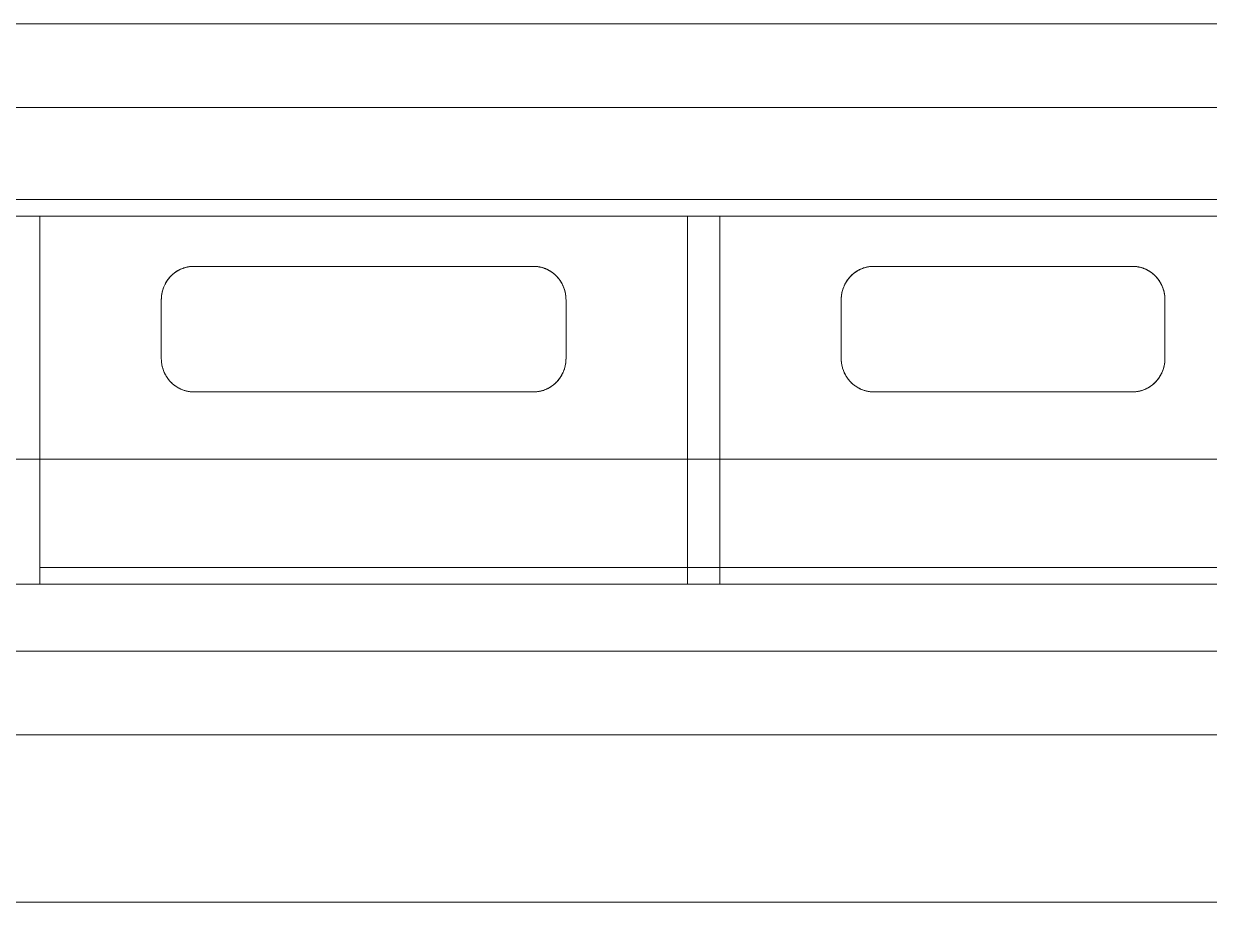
# Model space of a CAD drawing. Header units: millimetres. Extents: x 7939 to 8557, y 3805 to 4021.
# Drawn here: x 8353.13 to 8400.36, y 3903.74 to 3938.74 of the extents above; entities that cross this region are included whole.
import ezdxf

# ---------------------------------------------------------------- set-up
doc = ezdxf.new("R2010")
doc.units = ezdxf.units.MM
doc.layers.add('linea_gruesa', color=1, linetype='Continuous', lineweight=40)

msp = doc.modelspace()

# ---------------------------------------------------------------- linework, layer by layer
at = {"layer": 'linea_gruesa', "linetype": 'Continuous', "lineweight": 15, "extrusion": (-0.253745, -3.38569e-15, 0.967271)}
for p, q in [((8423.417, 3938.738, 103.727), (8307.345, 3938.738, 73.278)), ((8423.417, 3935.405, 103.727), (8307.345, 3935.405, 73.278)), ((8423.417, 3931.738, 103.727), (8307.345, 3931.738, 73.278)), ((8353.774, 3931.072, 85.457), (8307.345, 3931.072, 73.278)), ((8379.568, 3931.072, 92.224), (8353.774, 3931.072, 85.457)), ((8353.774, 3931.072, 85.457), (8353.774, 3917.072, 85.457)), ((8423.417, 3931.072, 103.727), (8353.774, 3931.072, 85.457)), ((8353.774, 3917.072, 85.457), (8353.774, 3931.072, 85.457)), ((8353.774, 3916.405, 85.457), (8353.774, 3931.072, 85.457)), ((8379.568, 3917.072, 92.224), (8379.568, 3931.072, 92.224)), ((8380.857, 3931.072, 92.562), (8379.568, 3931.072, 92.224)), ((8379.568, 3916.405, 92.224), (8379.568, 3931.072, 92.224)), ((8380.857, 3931.072, 92.562), (8380.857, 3917.072, 92.562)), ((8423.417, 3931.072, 103.727), (8380.857, 3931.072, 92.562)), ((8380.857, 3916.405, 92.562), (8380.857, 3931.072, 92.562)), ((8373.442, 3929.072, 90.617), (8359.9, 3929.072, 87.064)), ((8397.301, 3929.072, 96.876), (8386.983, 3929.072, 94.169)), ((8358.61, 3927.738, 86.726), (8358.61, 3925.405, 86.726)), ((8358.61, 3927.738, 86.726), (8358.61, 3925.405, 86.726)), ((8358.61, 3927.738, 86.726), (8358.61, 3925.405, 86.726)), ((8358.61, 3927.738, 86.726), (8358.61, 3925.405, 86.726)), ((8374.731, 3925.405, 90.955), (8374.731, 3927.738, 90.955)), ((8374.731, 3925.405, 90.955), (8374.731, 3927.738, 90.955)), ((8374.731, 3925.405, 90.955), (8374.731, 3927.738, 90.955)), ((8374.731, 3925.405, 90.955), (8374.731, 3927.738, 90.955)), ((8385.694, 3927.738, 93.831), (8385.694, 3925.405, 93.831)), ((8385.694, 3927.738, 93.831), (8385.694, 3925.405, 93.831)), ((8385.694, 3927.738, 93.831), (8385.694, 3925.405, 93.831)), ((8385.694, 3927.738, 93.831), (8385.694, 3925.405, 93.831)), ((8398.591, 3925.405, 97.214), (8398.591, 3927.738, 97.214)), ((8398.591, 3925.405, 97.214), (8398.591, 3927.738, 97.214)), ((8398.591, 3925.405, 97.214), (8398.591, 3927.738, 97.214)), ((8398.591, 3925.405, 97.214), (8398.591, 3927.738, 97.214)), ((8359.9, 3924.072, 87.064), (8373.442, 3924.072, 90.617)), ((8386.983, 3924.072, 94.169), (8397.301, 3924.072, 96.876)), ((8423.417, 3921.396, 103.727), (8307.345, 3921.396, 73.278)), ((8379.568, 3917.072, 92.224), (8353.774, 3917.072, 85.457)), ((8353.774, 3916.405, 85.457), (8353.774, 3917.072, 85.457)), ((8353.774, 3917.072, 85.457), (8353.774, 3916.405, 85.457)), ((8423.417, 3917.072, 103.727), (8353.774, 3917.072, 85.457)), ((8379.568, 3917.072, 92.224), (8379.568, 3916.405, 92.224)), ((8423.417, 3917.072, 103.727), (8380.857, 3917.072, 92.562)), ((8380.857, 3916.405, 92.562), (8380.857, 3917.072, 92.562)), ((8352.162, 3916.405, 85.035), (8353.774, 3916.405, 85.457)), ((8379.568, 3916.405, 92.224), (8353.774, 3916.405, 85.457)), ((8423.417, 3916.405, 103.727), (8353.774, 3916.405, 85.457)), ((8380.857, 3916.405, 92.562), (8379.568, 3916.405, 92.224)), ((8423.417, 3916.405, 103.727), (8380.857, 3916.405, 92.562)), ((8423.417, 3913.738, 103.727), (8307.345, 3913.738, 73.278)), ((8423.417, 3910.405, 103.727), (8307.345, 3910.405, 73.278)), ((8423.417, 3903.738, 103.727), (8307.345, 3903.738, 73.278))]:
    msp.add_line(p, q, dxfattribs=at)
at = {"layer": 'linea_gruesa', "linetype": 'Continuous', "lineweight": 15}
for points, knots in [([(8359.9, 3929.072, 87.064), (8359.879, 3929.071, 87.059), (8359.838, 3929.071, 87.048), (8359.776, 3929.066, 87.032), (8359.714, 3929.058, 87.016), (8359.646, 3929.046, 86.998), (8359.572, 3929.029, 86.978), (8359.492, 3929.004, 86.957), (8359.414, 3928.975, 86.937), (8359.337, 3928.939, 86.917), (8359.261, 3928.898, 86.897), (8359.188, 3928.851, 86.878), (8359.118, 3928.8, 86.859), (8359.048, 3928.741, 86.841), (8358.981, 3928.676, 86.823), (8358.915, 3928.602, 86.806), (8358.856, 3928.524, 86.791), (8358.81, 3928.453, 86.779), (8358.775, 3928.392, 86.769), (8358.749, 3928.341, 86.763), (8358.725, 3928.289, 86.756), (8358.703, 3928.236, 86.751), (8358.683, 3928.182, 86.745), (8358.666, 3928.127, 86.741), (8358.651, 3928.071, 86.737), (8358.637, 3928.011, 86.733), (8358.625, 3927.947, 86.73), (8358.617, 3927.878, 86.728), (8358.611, 3927.808, 86.726), (8358.61, 3927.762, 86.726), (8358.61, 3927.738, 86.726)], [0, 0, 0, 0, 0.027087, 0.054277, 0.081776, 0.109377, 0.146361, 0.183575, 0.221474, 0.259588, 0.300123, 0.340879, 0.382269, 0.423854, 0.472048, 0.520494, 0.569663, 0.619055, 0.648237, 0.67742, 0.706763, 0.736106, 0.765927, 0.795749, 0.825726, 0.855703, 0.891612, 0.927587, 0.96376, 1, 1, 1, 1]), ([(8359.9, 3929.072, 87.064), (8359.895, 3929.072, 87.063), (8359.861, 3929.072, 87.054), (8359.798, 3929.069, 87.038), (8359.712, 3929.059, 87.015), (8359.626, 3929.042, 86.993), (8359.543, 3929.021, 86.971), (8359.462, 3928.994, 86.95), (8359.385, 3928.962, 86.929), (8359.31, 3928.925, 86.91), (8359.235, 3928.882, 86.89), (8359.162, 3928.833, 86.871), (8359.091, 3928.778, 86.852), (8359.024, 3928.718, 86.835), (8358.958, 3928.651, 86.817), (8358.894, 3928.575, 86.801), (8358.833, 3928.491, 86.785), (8358.78, 3928.402, 86.771), (8358.74, 3928.323, 86.76), (8358.71, 3928.255, 86.752), (8358.689, 3928.199, 86.747), (8358.67, 3928.142, 86.742), (8358.654, 3928.084, 86.738), (8358.64, 3928.025, 86.734), (8358.628, 3927.964, 86.731), (8358.62, 3927.904, 86.729), (8358.612, 3927.829, 86.727), (8358.611, 3927.773, 86.726), (8358.61, 3927.738, 86.726)], [0, 0, 0, 0, 0.0068373, 0.0445267, 0.08249, 0.1212939, 0.1603758, 0.1980198, 0.235886, 0.2743992, 0.3131139, 0.3558665, 0.3988471, 0.4424782, 0.486308, 0.5378128, 0.589589, 0.6421496, 0.6949548, 0.725872, 0.7567899, 0.7878848, 0.8189799, 0.8506148, 0.8822491, 0.9140636, 0.9458784, 1, 1, 1, 1]), ([(8359.9, 3929.072, 87.064), (8359.872, 3929.071, 87.057), (8359.816, 3929.07, 87.043), (8359.733, 3929.061, 87.021), (8359.649, 3929.047, 86.999), (8359.568, 3929.028, 86.977), (8359.49, 3929.003, 86.957), (8359.414, 3928.975, 86.937), (8359.341, 3928.941, 86.918), (8359.278, 3928.907, 86.901), (8359.225, 3928.875, 86.887), (8359.18, 3928.845, 86.876), (8359.136, 3928.814, 86.864), (8359.094, 3928.78, 86.853), (8359.054, 3928.745, 86.843), (8359.015, 3928.709, 86.832), (8358.977, 3928.671, 86.822), (8358.939, 3928.628, 86.812), (8358.9, 3928.582, 86.802), (8358.862, 3928.531, 86.792), (8358.826, 3928.478, 86.783), (8358.793, 3928.424, 86.774), (8358.762, 3928.368, 86.766), (8358.734, 3928.31, 86.759), (8358.709, 3928.251, 86.752), (8358.687, 3928.193, 86.746), (8358.669, 3928.137, 86.742), (8358.653, 3928.082, 86.737), (8358.64, 3928.026, 86.734), (8358.629, 3927.97, 86.731), (8358.621, 3927.913, 86.729), (8358.615, 3927.855, 86.727), (8358.611, 3927.797, 86.726), (8358.61, 3927.758, 86.726), (8358.61, 3927.738, 86.726)], [0, 0, 0, 0, 0.036113, 0.072489, 0.109676, 0.147131, 0.183108, 0.219295, 0.256089, 0.293069, 0.318434, 0.3438, 0.369361, 0.394922, 0.421032, 0.447142, 0.473415, 0.499688, 0.531753, 0.563819, 0.596123, 0.628428, 0.661428, 0.694429, 0.727647, 0.760866, 0.79039, 0.819915, 0.849583, 0.879252, 0.909363, 0.939474, 0.969737, 1, 1, 1, 1]), ([(8359.9, 3929.072, 87.064), (8359.873, 3929.071, 87.057), (8359.819, 3929.07, 87.043), (8359.738, 3929.062, 87.022), (8359.658, 3929.049, 87.001), (8359.579, 3929.031, 86.98), (8359.501, 3929.007, 86.96), (8359.424, 3928.979, 86.94), (8359.349, 3928.945, 86.92), (8359.276, 3928.906, 86.901), (8359.206, 3928.863, 86.882), (8359.145, 3928.821, 86.867), (8359.094, 3928.78, 86.853), (8359.05, 3928.742, 86.841), (8359.008, 3928.702, 86.831), (8358.968, 3928.661, 86.82), (8358.93, 3928.617, 86.81), (8358.893, 3928.573, 86.8), (8358.859, 3928.526, 86.791), (8358.827, 3928.479, 86.783), (8358.797, 3928.431, 86.775), (8358.77, 3928.382, 86.768), (8358.745, 3928.332, 86.761), (8358.721, 3928.281, 86.755), (8358.7, 3928.229, 86.75), (8358.681, 3928.176, 86.745), (8358.664, 3928.122, 86.74), (8358.647, 3928.059, 86.736), (8358.632, 3927.987, 86.732), (8358.619, 3927.905, 86.729), (8358.612, 3927.822, 86.727), (8358.611, 3927.766, 86.726), (8358.61, 3927.738, 86.726)], [0, 0, 0, 0, 0.0351047, 0.0704519, 0.1057783, 0.141335, 0.1775752, 0.2140325, 0.2519146, 0.2900034, 0.3286796, 0.3675345, 0.39555, 0.4235662, 0.451796, 0.480026, 0.5088614, 0.5376977, 0.5667147, 0.5957321, 0.6243428, 0.6529539, 0.6817122, 0.7104714, 0.7396683, 0.7688655, 0.7982036, 0.8275426, 0.8703827, 0.9133305, 0.9566092, 1, 1, 1, 1]), ([(8374.731, 3927.738, 90.955), (8374.731, 3927.761, 90.955), (8374.73, 3927.807, 90.955), (8374.725, 3927.875, 90.954), (8374.717, 3927.943, 90.951), (8374.705, 3928.011, 90.948), (8374.689, 3928.079, 90.944), (8374.67, 3928.147, 90.939), (8374.647, 3928.214, 90.933), (8374.621, 3928.279, 90.926), (8374.592, 3928.342, 90.919), (8374.561, 3928.402, 90.911), (8374.526, 3928.461, 90.901), (8374.487, 3928.52, 90.891), (8374.445, 3928.577, 90.88), (8374.399, 3928.633, 90.868), (8374.349, 3928.687, 90.855), (8374.291, 3928.743, 90.84), (8374.223, 3928.801, 90.822), (8374.157, 3928.849, 90.805), (8374.101, 3928.885, 90.79), (8374.057, 3928.91, 90.778), (8374.012, 3928.935, 90.767), (8373.966, 3928.957, 90.754), (8373.919, 3928.977, 90.742), (8373.871, 3928.996, 90.73), (8373.822, 3929.013, 90.717), (8373.772, 3929.028, 90.704), (8373.72, 3929.041, 90.69), (8373.667, 3929.052, 90.676), (8373.613, 3929.06, 90.662), (8373.557, 3929.067, 90.647), (8373.5, 3929.071, 90.632), (8373.461, 3929.071, 90.622), (8373.442, 3929.072, 90.617)], [0, 0, 0, 0, 0.035373, 0.070809, 0.106434, 0.142123, 0.17855, 0.215046, 0.251755, 0.288537, 0.323141, 0.35781, 0.392686, 0.427635, 0.463466, 0.499386, 0.535593, 0.571906, 0.618057, 0.664468, 0.688109, 0.711791, 0.735605, 0.759466, 0.782532, 0.805646, 0.828911, 0.852231, 0.876189, 0.900212, 0.924435, 0.948728, 0.974321, 1, 1, 1, 1]), ([(8374.731, 3927.738, 90.955), (8374.731, 3927.764, 90.955), (8374.73, 3927.816, 90.955), (8374.723, 3927.893, 90.953), (8374.712, 3927.97, 90.95), (8374.698, 3928.043, 90.946), (8374.68, 3928.112, 90.942), (8374.661, 3928.176, 90.937), (8374.637, 3928.239, 90.931), (8374.611, 3928.302, 90.924), (8374.581, 3928.365, 90.916), (8374.547, 3928.426, 90.907), (8374.51, 3928.487, 90.897), (8374.473, 3928.54, 90.887), (8374.437, 3928.587, 90.878), (8374.403, 3928.628, 90.869), (8374.367, 3928.668, 90.86), (8374.329, 3928.707, 90.85), (8374.289, 3928.745, 90.839), (8374.246, 3928.781, 90.828), (8374.202, 3928.816, 90.816), (8374.146, 3928.856, 90.802), (8374.079, 3928.899, 90.784), (8373.996, 3928.943, 90.762), (8373.924, 3928.976, 90.743), (8373.863, 3928.999, 90.727), (8373.803, 3929.019, 90.712), (8373.728, 3929.04, 90.692), (8373.651, 3929.055, 90.672), (8373.588, 3929.063, 90.655), (8373.539, 3929.068, 90.643), (8373.491, 3929.071, 90.63), (8373.458, 3929.072, 90.621), (8373.442, 3929.072, 90.617)], [0, 0, 0, 0, 0.040084, 0.08026, 0.120712, 0.161258, 0.195897, 0.230597, 0.26548, 0.300428, 0.336127, 0.371899, 0.407903, 0.443988, 0.470283, 0.496613, 0.523055, 0.549538, 0.576492, 0.603495, 0.630648, 0.657856, 0.700618, 0.743632, 0.78751, 0.8096, 0.831733, 0.872914, 0.914419, 0.935692, 0.957013, 0.978481, 1, 1, 1, 1]), ([(8374.731, 3927.738, 90.955), (8374.731, 3927.763, 90.955), (8374.73, 3927.812, 90.955), (8374.724, 3927.884, 90.953), (8374.715, 3927.957, 90.951), (8374.701, 3928.027, 90.947), (8374.685, 3928.094, 90.943), (8374.666, 3928.159, 90.938), (8374.644, 3928.223, 90.932), (8374.618, 3928.286, 90.926), (8374.589, 3928.349, 90.918), (8374.556, 3928.41, 90.909), (8374.52, 3928.471, 90.9), (8374.483, 3928.525, 90.89), (8374.448, 3928.573, 90.881), (8374.414, 3928.615, 90.872), (8374.378, 3928.655, 90.863), (8374.34, 3928.695, 90.853), (8374.3, 3928.734, 90.842), (8374.258, 3928.771, 90.831), (8374.213, 3928.808, 90.819), (8374.158, 3928.848, 90.805), (8374.091, 3928.892, 90.787), (8374.011, 3928.936, 90.766), (8373.939, 3928.969, 90.747), (8373.879, 3928.993, 90.732), (8373.834, 3929.009, 90.72), (8373.788, 3929.023, 90.708), (8373.742, 3929.035, 90.696), (8373.695, 3929.046, 90.683), (8373.646, 3929.055, 90.671), (8373.597, 3929.062, 90.658), (8373.547, 3929.068, 90.644), (8373.496, 3929.071, 90.631), (8373.461, 3929.072, 90.622), (8373.443, 3929.072, 90.617), (8373.442, 3929.072, 90.617)], [0, 0, 0, 0, 0.037764, 0.075603, 0.113669, 0.15181, 0.186615, 0.221477, 0.256518, 0.29162, 0.327442, 0.363334, 0.399446, 0.435635, 0.462442, 0.489284, 0.516238, 0.543232, 0.570699, 0.598214, 0.625882, 0.653606, 0.695878, 0.738389, 0.781735, 0.803555, 0.825419, 0.846546, 0.867717, 0.889027, 0.910387, 0.932323, 0.954317, 0.976487, 0.998718, 1, 1, 1, 1]), ([(8374.731, 3927.738, 90.955), (8374.731, 3927.761, 90.955), (8374.73, 3927.806, 90.955), (8374.725, 3927.874, 90.954), (8374.717, 3927.941, 90.951), (8374.705, 3928.008, 90.948), (8374.69, 3928.075, 90.944), (8374.671, 3928.142, 90.94), (8374.649, 3928.209, 90.934), (8374.624, 3928.273, 90.927), (8374.595, 3928.336, 90.92), (8374.564, 3928.397, 90.911), (8374.529, 3928.457, 90.902), (8374.49, 3928.516, 90.892), (8374.448, 3928.573, 90.881), (8374.402, 3928.63, 90.869), (8374.351, 3928.684, 90.856), (8374.293, 3928.741, 90.84), (8374.226, 3928.799, 90.823), (8374.16, 3928.846, 90.806), (8374.105, 3928.882, 90.791), (8374.062, 3928.908, 90.78), (8374.017, 3928.932, 90.768), (8373.961, 3928.959, 90.753), (8373.893, 3928.988, 90.735), (8373.812, 3929.017, 90.714), (8373.727, 3929.04, 90.692), (8373.652, 3929.055, 90.672), (8373.59, 3929.063, 90.656), (8373.541, 3929.068, 90.643), (8373.491, 3929.071, 90.63), (8373.458, 3929.072, 90.621), (8373.442, 3929.072, 90.617)], [0, 0, 0, 0, 0.034981, 0.070021, 0.105242, 0.140523, 0.176496, 0.212533, 0.248767, 0.285068, 0.320205, 0.355407, 0.390813, 0.426292, 0.462645, 0.499086, 0.535813, 0.572644, 0.618453, 0.664511, 0.687958, 0.711445, 0.735062, 0.758725, 0.796952, 0.835412, 0.874663, 0.914214, 0.935526, 0.956891, 0.978418, 1, 1, 1, 1]), ([(8386.983, 3929.072, 94.169), (8386.978, 3929.072, 94.168), (8386.944, 3929.072, 94.159), (8386.882, 3929.069, 94.143), (8386.796, 3929.059, 94.12), (8386.71, 3929.042, 94.098), (8386.626, 3929.021, 94.076), (8386.546, 3928.994, 94.055), (8386.468, 3928.962, 94.034), (8386.393, 3928.925, 94.015), (8386.319, 3928.882, 93.995), (8386.246, 3928.833, 93.976), (8386.174, 3928.778, 93.957), (8386.107, 3928.718, 93.94), (8386.041, 3928.651, 93.922), (8385.977, 3928.575, 93.905), (8385.917, 3928.491, 93.89), (8385.864, 3928.402, 93.876), (8385.823, 3928.323, 93.865), (8385.794, 3928.255, 93.857), (8385.773, 3928.199, 93.852), (8385.754, 3928.142, 93.847), (8385.737, 3928.084, 93.842), (8385.723, 3928.025, 93.839), (8385.712, 3927.964, 93.836), (8385.703, 3927.904, 93.834), (8385.696, 3927.829, 93.832), (8385.694, 3927.773, 93.831), (8385.694, 3927.738, 93.831)], [0, 0, 0, 0, 0.006837, 0.044526, 0.08249, 0.121294, 0.160376, 0.19802, 0.235886, 0.274399, 0.313114, 0.355867, 0.398847, 0.442478, 0.486308, 0.537813, 0.589589, 0.64215, 0.694955, 0.725872, 0.75679, 0.787885, 0.81898, 0.850615, 0.882249, 0.914064, 0.945878, 1, 1, 1, 1]), ([(8386.983, 3929.072, 94.169), (8386.963, 3929.071, 94.164), (8386.922, 3929.071, 94.153), (8386.86, 3929.066, 94.137), (8386.798, 3929.058, 94.121), (8386.729, 3929.046, 94.103), (8386.655, 3929.029, 94.083), (8386.575, 3929.004, 94.062), (8386.498, 3928.975, 94.042), (8386.42, 3928.939, 94.022), (8386.345, 3928.898, 94.002), (8386.271, 3928.851, 93.983), (8386.201, 3928.8, 93.964), (8386.132, 3928.741, 93.946), (8386.064, 3928.676, 93.928), (8385.999, 3928.602, 93.911), (8385.94, 3928.524, 93.896), (8385.894, 3928.453, 93.884), (8385.859, 3928.392, 93.874), (8385.832, 3928.341, 93.867), (8385.808, 3928.289, 93.861), (8385.786, 3928.236, 93.855), (8385.767, 3928.182, 93.85), (8385.749, 3928.127, 93.846), (8385.734, 3928.071, 93.842), (8385.72, 3928.011, 93.838), (8385.709, 3927.947, 93.835), (8385.7, 3927.878, 93.833), (8385.695, 3927.808, 93.831), (8385.694, 3927.762, 93.831), (8385.694, 3927.738, 93.831)], [0, 0, 0, 0, 0.027087, 0.054277, 0.081776, 0.109377, 0.14636, 0.183575, 0.221474, 0.259588, 0.300123, 0.340879, 0.382269, 0.423854, 0.472048, 0.520494, 0.569663, 0.619055, 0.648237, 0.67742, 0.706763, 0.736106, 0.765927, 0.795749, 0.825726, 0.855703, 0.891612, 0.927587, 0.96376, 1, 1, 1, 1]), ([(8386.983, 3929.072, 94.169), (8386.956, 3929.071, 94.162), (8386.9, 3929.07, 94.147), (8386.816, 3929.061, 94.126), (8386.733, 3929.047, 94.104), (8386.651, 3929.028, 94.082), (8386.573, 3929.003, 94.062), (8386.498, 3928.975, 94.042), (8386.425, 3928.941, 94.023), (8386.362, 3928.907, 94.006), (8386.308, 3928.875, 93.992), (8386.263, 3928.845, 93.98), (8386.22, 3928.814, 93.969), (8386.178, 3928.78, 93.958), (8386.137, 3928.745, 93.947), (8386.098, 3928.709, 93.937), (8386.061, 3928.671, 93.927), (8386.023, 3928.628, 93.917), (8385.984, 3928.582, 93.907), (8385.946, 3928.531, 93.897), (8385.91, 3928.478, 93.888), (8385.877, 3928.424, 93.879), (8385.846, 3928.368, 93.871), (8385.818, 3928.31, 93.864), (8385.792, 3928.251, 93.857), (8385.771, 3928.193, 93.851), (8385.752, 3928.137, 93.846), (8385.737, 3928.082, 93.842), (8385.724, 3928.026, 93.839), (8385.713, 3927.97, 93.836), (8385.704, 3927.913, 93.834), (8385.698, 3927.855, 93.832), (8385.694, 3927.797, 93.831), (8385.694, 3927.758, 93.831), (8385.694, 3927.738, 93.831)], [0, 0, 0, 0, 0.036113, 0.072489, 0.109676, 0.147131, 0.183108, 0.219295, 0.256089, 0.293068, 0.318434, 0.3438, 0.369361, 0.394922, 0.421032, 0.447142, 0.473414, 0.499688, 0.531753, 0.563819, 0.596123, 0.628428, 0.661428, 0.694429, 0.727647, 0.760865, 0.790391, 0.819915, 0.849583, 0.879252, 0.909363, 0.939474, 0.969737, 1, 1, 1, 1]), ([(8386.983, 3929.072, 94.169), (8386.956, 3929.071, 94.162), (8386.902, 3929.07, 94.148), (8386.822, 3929.062, 94.127), (8386.742, 3929.049, 94.106), (8386.663, 3929.031, 94.085), (8386.585, 3929.007, 94.065), (8386.508, 3928.979, 94.045), (8386.433, 3928.945, 94.025), (8386.36, 3928.906, 94.006), (8386.289, 3928.863, 93.987), (8386.229, 3928.821, 93.971), (8386.177, 3928.78, 93.958), (8386.133, 3928.742, 93.946), (8386.091, 3928.702, 93.935), (8386.051, 3928.661, 93.925), (8386.013, 3928.617, 93.915), (8385.977, 3928.573, 93.905), (8385.943, 3928.526, 93.896), (8385.911, 3928.479, 93.888), (8385.881, 3928.431, 93.88), (8385.854, 3928.382, 93.873), (8385.828, 3928.332, 93.866), (8385.805, 3928.281, 93.86), (8385.784, 3928.229, 93.855), (8385.765, 3928.176, 93.85), (8385.748, 3928.122, 93.845), (8385.731, 3928.059, 93.841), (8385.716, 3927.987, 93.837), (8385.703, 3927.905, 93.833), (8385.695, 3927.822, 93.831), (8385.694, 3927.766, 93.831), (8385.694, 3927.738, 93.831)], [0, 0, 0, 0, 0.035104, 0.070452, 0.105778, 0.141335, 0.177575, 0.214032, 0.251915, 0.290003, 0.32868, 0.367535, 0.39555, 0.423566, 0.451796, 0.480026, 0.508861, 0.537697, 0.566714, 0.595732, 0.624342, 0.652954, 0.681712, 0.710471, 0.739668, 0.768865, 0.798204, 0.827543, 0.870383, 0.913331, 0.956609, 1, 1, 1, 1]), ([(8398.591, 3927.738, 97.214), (8398.59, 3927.764, 97.214), (8398.589, 3927.816, 97.214), (8398.583, 3927.893, 97.212), (8398.572, 3927.97, 97.209), (8398.557, 3928.043, 97.206), (8398.54, 3928.112, 97.201), (8398.52, 3928.176, 97.196), (8398.497, 3928.239, 97.19), (8398.47, 3928.302, 97.183), (8398.44, 3928.365, 97.175), (8398.406, 3928.426, 97.166), (8398.369, 3928.487, 97.156), (8398.332, 3928.54, 97.146), (8398.296, 3928.587, 97.137), (8398.262, 3928.628, 97.128), (8398.226, 3928.668, 97.119), (8398.188, 3928.707, 97.109), (8398.148, 3928.745, 97.098), (8398.105, 3928.781, 97.087), (8398.061, 3928.816, 97.075), (8398.006, 3928.856, 97.061), (8397.938, 3928.899, 97.043), (8397.856, 3928.943, 97.022), (8397.783, 3928.976, 97.002), (8397.722, 3928.999, 96.987), (8397.662, 3929.019, 96.971), (8397.587, 3929.04, 96.951), (8397.51, 3929.055, 96.931), (8397.447, 3929.063, 96.914), (8397.399, 3929.068, 96.902), (8397.35, 3929.071, 96.889), (8397.317, 3929.072, 96.88), (8397.301, 3929.072, 96.876)], [0, 0, 0, 0, 0.040084, 0.0802596, 0.1207118, 0.1612575, 0.195897, 0.2305963, 0.2654804, 0.3004278, 0.3361269, 0.3718987, 0.4079023, 0.4439882, 0.4702825, 0.4966128, 0.5230547, 0.5495376, 0.5764919, 0.6034941, 0.6306483, 0.6578563, 0.7006179, 0.7436323, 0.7875099, 0.8095988, 0.8317329, 0.8729141, 0.9144194, 0.935692, 0.9570123, 0.9784808, 1, 1, 1, 1]), ([(8398.591, 3927.738, 97.214), (8398.59, 3927.761, 97.214), (8398.59, 3927.807, 97.214), (8398.584, 3927.875, 97.213), (8398.576, 3927.943, 97.21), (8398.564, 3928.011, 97.207), (8398.548, 3928.079, 97.203), (8398.529, 3928.147, 97.198), (8398.506, 3928.214, 97.192), (8398.48, 3928.279, 97.185), (8398.452, 3928.342, 97.178), (8398.42, 3928.402, 97.17), (8398.385, 3928.461, 97.16), (8398.347, 3928.52, 97.15), (8398.305, 3928.577, 97.139), (8398.258, 3928.633, 97.127), (8398.209, 3928.687, 97.114), (8398.15, 3928.743, 97.099), (8398.082, 3928.801, 97.081), (8398.016, 3928.849, 97.064), (8397.96, 3928.885, 97.049), (8397.917, 3928.91, 97.037), (8397.871, 3928.935, 97.026), (8397.825, 3928.957, 97.013), (8397.778, 3928.977, 97.001), (8397.731, 3928.996, 96.989), (8397.682, 3929.013, 96.976), (8397.631, 3929.028, 96.963), (8397.58, 3929.041, 96.949), (8397.526, 3929.052, 96.935), (8397.472, 3929.06, 96.921), (8397.417, 3929.067, 96.906), (8397.359, 3929.071, 96.891), (8397.32, 3929.071, 96.881), (8397.301, 3929.072, 96.876)], [0, 0, 0, 0, 0.035373, 0.070809, 0.106434, 0.142123, 0.17855, 0.215046, 0.251755, 0.288537, 0.323141, 0.35781, 0.392686, 0.427635, 0.463466, 0.499385, 0.535593, 0.571905, 0.618056, 0.664468, 0.688108, 0.71179, 0.735604, 0.759465, 0.782531, 0.805645, 0.82891, 0.85223, 0.876188, 0.900211, 0.924435, 0.948728, 0.97432, 1, 1, 1, 1]), ([(8398.591, 3927.738, 97.214), (8398.59, 3927.763, 97.214), (8398.59, 3927.812, 97.214), (8398.584, 3927.884, 97.212), (8398.574, 3927.957, 97.21), (8398.561, 3928.027, 97.206), (8398.544, 3928.094, 97.202), (8398.525, 3928.159, 97.197), (8398.503, 3928.223, 97.191), (8398.478, 3928.286, 97.185), (8398.448, 3928.349, 97.177), (8398.416, 3928.41, 97.168), (8398.379, 3928.471, 97.159), (8398.343, 3928.525, 97.149), (8398.307, 3928.573, 97.14), (8398.274, 3928.615, 97.131), (8398.238, 3928.655, 97.122), (8398.2, 3928.695, 97.112), (8398.16, 3928.734, 97.101), (8398.117, 3928.771, 97.09), (8398.072, 3928.808, 97.078), (8398.017, 3928.848, 97.064), (8397.95, 3928.892, 97.046), (8397.87, 3928.936, 97.025), (8397.798, 3928.969, 97.006), (8397.739, 3928.993, 96.991), (8397.693, 3929.009, 96.979), (8397.647, 3929.023, 96.967), (8397.601, 3929.035, 96.955), (8397.554, 3929.046, 96.942), (8397.506, 3929.055, 96.93), (8397.456, 3929.062, 96.917), (8397.406, 3929.068, 96.904), (8397.355, 3929.071, 96.89), (8397.32, 3929.072, 96.881), (8397.302, 3929.072, 96.876), (8397.301, 3929.072, 96.876)], [0, 0, 0, 0, 0.0377635, 0.0756028, 0.1136685, 0.1518102, 0.1866146, 0.2214764, 0.2565174, 0.2916192, 0.3274422, 0.3633345, 0.3994458, 0.4356345, 0.462442, 0.489284, 0.5162378, 0.5432322, 0.5706989, 0.5982133, 0.6258822, 0.6536057, 0.6958775, 0.7383885, 0.781735, 0.8035553, 0.8254191, 0.8465461, 0.8677165, 0.8890265, 0.9103857, 0.9323231, 0.9543162, 0.9764865, 0.9987179, 1, 1, 1, 1]), ([(8398.591, 3927.738, 97.214), (8398.59, 3927.761, 97.214), (8398.59, 3927.806, 97.214), (8398.585, 3927.874, 97.213), (8398.576, 3927.941, 97.211), (8398.565, 3928.008, 97.207), (8398.549, 3928.075, 97.203), (8398.531, 3928.142, 97.199), (8398.508, 3928.209, 97.193), (8398.483, 3928.273, 97.186), (8398.455, 3928.336, 97.179), (8398.423, 3928.397, 97.17), (8398.388, 3928.457, 97.161), (8398.35, 3928.516, 97.151), (8398.307, 3928.573, 97.14), (8398.261, 3928.63, 97.128), (8398.211, 3928.684, 97.115), (8398.153, 3928.741, 97.099), (8398.085, 3928.799, 97.082), (8398.02, 3928.846, 97.065), (8397.965, 3928.882, 97.05), (8397.921, 3928.908, 97.039), (8397.876, 3928.932, 97.027), (8397.821, 3928.959, 97.012), (8397.753, 3928.988, 96.994), (8397.671, 3929.017, 96.973), (8397.586, 3929.04, 96.951), (8397.511, 3929.055, 96.931), (8397.449, 3929.063, 96.915), (8397.4, 3929.068, 96.902), (8397.351, 3929.071, 96.889), (8397.318, 3929.072, 96.88), (8397.301, 3929.072, 96.876)], [0, 0, 0, 0, 0.034981, 0.070021, 0.105242, 0.140523, 0.176496, 0.212533, 0.248767, 0.285067, 0.320204, 0.355406, 0.390813, 0.426291, 0.462645, 0.499086, 0.535813, 0.572644, 0.618453, 0.66451, 0.687957, 0.711445, 0.735062, 0.758726, 0.796952, 0.835412, 0.874662, 0.914213, 0.935525, 0.95689, 0.978418, 1, 1, 1, 1]), ([(8358.61, 3925.405, 86.726), (8358.61, 3925.385, 86.726), (8358.611, 3925.345, 86.726), (8358.615, 3925.284, 86.727), (8358.622, 3925.224, 86.729), (8358.631, 3925.163, 86.732), (8358.643, 3925.102, 86.735), (8358.659, 3925.041, 86.739), (8358.677, 3924.98, 86.744), (8358.701, 3924.911, 86.75), (8358.733, 3924.834, 86.758), (8358.77, 3924.76, 86.768), (8358.807, 3924.696, 86.778), (8358.842, 3924.641, 86.787), (8358.88, 3924.588, 86.797), (8358.92, 3924.537, 86.808), (8358.969, 3924.482, 86.82), (8359.025, 3924.424, 86.835), (8359.084, 3924.372, 86.85), (8359.138, 3924.328, 86.865), (8359.196, 3924.287, 86.88), (8359.265, 3924.243, 86.898), (8359.344, 3924.201, 86.919), (8359.421, 3924.166, 86.939), (8359.487, 3924.141, 86.956), (8359.548, 3924.122, 86.972), (8359.61, 3924.105, 86.988), (8359.682, 3924.09, 87.007), (8359.759, 3924.079, 87.028), (8359.832, 3924.073, 87.047), (8359.877, 3924.072, 87.059), (8359.9, 3924.072, 87.064)], [0, 0, 0, 0, 0.0308421, 0.0618087, 0.0927752, 0.124168, 0.1555606, 0.1873979, 0.2192343, 0.2512206, 0.2976292, 0.3440367, 0.3755514, 0.4070657, 0.4391359, 0.4712062, 0.5034689, 0.5457584, 0.5880463, 0.6167983, 0.6455499, 0.6895735, 0.7335952, 0.7710748, 0.8085534, 0.834005, 0.8594565, 0.8983628, 0.9372687, 0.9685816, 1, 1, 1, 1]), ([(8358.61, 3925.405, 86.726), (8358.61, 3925.385, 86.726), (8358.611, 3925.345, 86.726), (8358.615, 3925.284, 86.727), (8358.622, 3925.224, 86.729), (8358.631, 3925.163, 86.732), (8358.643, 3925.102, 86.735), (8358.659, 3925.041, 86.739), (8358.677, 3924.98, 86.744), (8358.701, 3924.911, 86.75), (8358.733, 3924.834, 86.758), (8358.77, 3924.76, 86.768), (8358.807, 3924.696, 86.778), (8358.842, 3924.641, 86.787), (8358.88, 3924.588, 86.797), (8358.92, 3924.537, 86.808), (8358.969, 3924.482, 86.82), (8359.025, 3924.424, 86.835), (8359.084, 3924.372, 86.85), (8359.138, 3924.328, 86.865), (8359.196, 3924.287, 86.88), (8359.265, 3924.243, 86.898), (8359.344, 3924.201, 86.919), (8359.421, 3924.166, 86.939), (8359.487, 3924.141, 86.956), (8359.548, 3924.122, 86.972), (8359.61, 3924.105, 86.988), (8359.682, 3924.09, 87.007), (8359.759, 3924.079, 87.028), (8359.832, 3924.073, 87.047), (8359.877, 3924.072, 87.059), (8359.9, 3924.072, 87.064)], [0, 0, 0, 0, 0.0308421, 0.0618087, 0.0927752, 0.124168, 0.1555606, 0.1873979, 0.2192343, 0.2512206, 0.2976292, 0.3440367, 0.3755514, 0.4070657, 0.4391359, 0.4712062, 0.5034689, 0.5457584, 0.5880463, 0.6167983, 0.6455499, 0.6895735, 0.7335952, 0.7710748, 0.8085534, 0.834005, 0.8594565, 0.8983628, 0.9372687, 0.9685816, 1, 1, 1, 1]), ([(8358.61, 3925.405, 86.726), (8358.61, 3925.385, 86.726), (8358.611, 3925.346, 86.726), (8358.615, 3925.287, 86.727), (8358.621, 3925.227, 86.729), (8358.63, 3925.168, 86.731), (8358.642, 3925.108, 86.735), (8358.657, 3925.048, 86.738), (8358.674, 3924.988, 86.743), (8358.698, 3924.921, 86.749), (8358.728, 3924.845, 86.757), (8358.764, 3924.771, 86.767), (8358.8, 3924.709, 86.776), (8358.833, 3924.655, 86.785), (8358.869, 3924.603, 86.794), (8358.908, 3924.552, 86.804), (8358.954, 3924.497, 86.816), (8359.009, 3924.44, 86.831), (8359.066, 3924.387, 86.846), (8359.119, 3924.344, 86.86), (8359.174, 3924.302, 86.874), (8359.242, 3924.257, 86.892), (8359.318, 3924.214, 86.912), (8359.393, 3924.178, 86.932), (8359.46, 3924.151, 86.949), (8359.519, 3924.131, 86.965), (8359.581, 3924.113, 86.981), (8359.653, 3924.096, 87), (8359.735, 3924.082, 87.021), (8359.817, 3924.073, 87.043), (8359.872, 3924.072, 87.057), (8359.9, 3924.072, 87.064)], [0, 0, 0, 0, 0.030055, 0.060232, 0.090408, 0.120999, 0.151589, 0.182611, 0.213634, 0.244801, 0.290025, 0.335247, 0.365947, 0.396646, 0.427875, 0.459104, 0.490513, 0.532196, 0.573878, 0.602195, 0.630512, 0.673825, 0.717137, 0.754958, 0.792778, 0.818444, 0.844111, 0.883314, 0.922518, 0.961166, 1, 1, 1, 1]), ([(8358.61, 3925.405, 86.726), (8358.61, 3925.385, 86.726), (8358.611, 3925.346, 86.726), (8358.615, 3925.287, 86.727), (8358.621, 3925.227, 86.729), (8358.63, 3925.168, 86.731), (8358.642, 3925.108, 86.735), (8358.657, 3925.048, 86.738), (8358.674, 3924.988, 86.743), (8358.698, 3924.921, 86.749), (8358.728, 3924.845, 86.757), (8358.764, 3924.771, 86.767), (8358.8, 3924.709, 86.776), (8358.833, 3924.655, 86.785), (8358.869, 3924.603, 86.794), (8358.908, 3924.552, 86.804), (8358.954, 3924.497, 86.816), (8359.009, 3924.44, 86.831), (8359.066, 3924.387, 86.846), (8359.119, 3924.344, 86.86), (8359.174, 3924.302, 86.874), (8359.242, 3924.257, 86.892), (8359.318, 3924.214, 86.912), (8359.393, 3924.178, 86.932), (8359.46, 3924.151, 86.949), (8359.519, 3924.131, 86.965), (8359.581, 3924.113, 86.981), (8359.653, 3924.096, 87), (8359.735, 3924.082, 87.021), (8359.817, 3924.073, 87.043), (8359.872, 3924.072, 87.057), (8359.9, 3924.072, 87.064)], [0, 0, 0, 0, 0.030055, 0.060232, 0.090408, 0.120999, 0.151589, 0.182611, 0.213634, 0.244801, 0.290025, 0.335247, 0.365947, 0.396646, 0.427875, 0.459104, 0.490513, 0.532196, 0.573878, 0.602195, 0.630512, 0.673825, 0.717137, 0.754958, 0.792778, 0.818444, 0.844111, 0.883314, 0.922518, 0.961166, 1, 1, 1, 1]), ([(8373.442, 3924.072, 90.617), (8373.47, 3924.072, 90.624), (8373.527, 3924.073, 90.639), (8373.616, 3924.083, 90.663), (8373.708, 3924.099, 90.687), (8373.802, 3924.124, 90.711), (8373.895, 3924.155, 90.736), (8373.985, 3924.195, 90.76), (8374.072, 3924.24, 90.782), (8374.155, 3924.293, 90.804), (8374.234, 3924.351, 90.825), (8374.309, 3924.417, 90.845), (8374.38, 3924.489, 90.863), (8374.446, 3924.567, 90.88), (8374.506, 3924.65, 90.896), (8374.551, 3924.724, 90.908), (8374.584, 3924.786, 90.917), (8374.608, 3924.835, 90.923), (8374.63, 3924.885, 90.929), (8374.649, 3924.936, 90.934), (8374.667, 3924.988, 90.938), (8374.683, 3925.041, 90.943), (8374.696, 3925.094, 90.946), (8374.708, 3925.151, 90.949), (8374.718, 3925.212, 90.952), (8374.726, 3925.276, 90.954), (8374.73, 3925.341, 90.955), (8374.731, 3925.384, 90.955), (8374.731, 3925.405, 90.955)], [0, 0, 0, 0, 0.03956, 0.079334, 0.124255, 0.169483, 0.215657, 0.262149, 0.308086, 0.354313, 0.401424, 0.448825, 0.498005, 0.547483, 0.597854, 0.648515, 0.675589, 0.702664, 0.729899, 0.757136, 0.784859, 0.812581, 0.840463, 0.868344, 0.901105, 0.933928, 0.966933, 1, 1, 1, 1]), ([(8373.442, 3924.072, 90.617), (8373.464, 3924.072, 90.623), (8373.508, 3924.073, 90.634), (8373.575, 3924.078, 90.652), (8373.641, 3924.087, 90.669), (8373.717, 3924.102, 90.689), (8373.801, 3924.123, 90.711), (8373.893, 3924.155, 90.735), (8373.983, 3924.194, 90.759), (8374.07, 3924.239, 90.782), (8374.154, 3924.292, 90.804), (8374.233, 3924.351, 90.825), (8374.308, 3924.415, 90.844), (8374.379, 3924.487, 90.863), (8374.445, 3924.565, 90.88), (8374.506, 3924.649, 90.896), (8374.56, 3924.738, 90.91), (8374.6, 3924.816, 90.921), (8374.628, 3924.882, 90.928), (8374.648, 3924.934, 90.934), (8374.666, 3924.986, 90.938), (8374.682, 3925.04, 90.942), (8374.696, 3925.094, 90.946), (8374.708, 3925.149, 90.949), (8374.717, 3925.204, 90.952), (8374.725, 3925.266, 90.954), (8374.73, 3925.333, 90.955), (8374.731, 3925.381, 90.955), (8374.731, 3925.405, 90.955)], [0, 0, 0, 0, 0.030849, 0.0618, 0.093058, 0.12442, 0.16936, 0.2146, 0.260764, 0.307235, 0.353777, 0.400611, 0.448324, 0.496324, 0.546588, 0.597154, 0.648627, 0.700393, 0.728159, 0.755925, 0.783857, 0.81179, 0.840225, 0.86866, 0.89726, 0.92586, 0.962887, 1, 1, 1, 1]), ([(8373.442, 3924.072, 90.617), (8373.462, 3924.072, 90.622), (8373.503, 3924.073, 90.633), (8373.564, 3924.077, 90.649), (8373.625, 3924.085, 90.665), (8373.698, 3924.097, 90.684), (8373.782, 3924.118, 90.706), (8373.877, 3924.148, 90.731), (8373.969, 3924.187, 90.755), (8374.059, 3924.233, 90.779), (8374.145, 3924.286, 90.801), (8374.226, 3924.345, 90.823), (8374.303, 3924.411, 90.843), (8374.375, 3924.483, 90.862), (8374.442, 3924.562, 90.879), (8374.504, 3924.646, 90.896), (8374.558, 3924.735, 90.91), (8374.599, 3924.814, 90.92), (8374.627, 3924.88, 90.928), (8374.647, 3924.931, 90.933), (8374.665, 3924.983, 90.938), (8374.681, 3925.036, 90.942), (8374.695, 3925.089, 90.946), (8374.707, 3925.144, 90.949), (8374.716, 3925.199, 90.951), (8374.724, 3925.261, 90.953), (8374.73, 3925.329, 90.955), (8374.731, 3925.38, 90.955), (8374.731, 3925.405, 90.955)], [0, 0, 0, 0, 0.028571, 0.057216, 0.086091, 0.115041, 0.161429, 0.208132, 0.255808, 0.303813, 0.351304, 0.3991, 0.447827, 0.496862, 0.547188, 0.597827, 0.649405, 0.701291, 0.728598, 0.755906, 0.783381, 0.810855, 0.838833, 0.866812, 0.894956, 0.923099, 0.961499, 1, 1, 1, 1]), ([(8373.442, 3924.072, 90.617), (8373.468, 3924.072, 90.624), (8373.522, 3924.073, 90.638), (8373.608, 3924.082, 90.661), (8373.7, 3924.097, 90.685), (8373.797, 3924.122, 90.71), (8373.892, 3924.154, 90.735), (8373.985, 3924.194, 90.759), (8374.074, 3924.241, 90.783), (8374.158, 3924.295, 90.805), (8374.239, 3924.355, 90.826), (8374.315, 3924.423, 90.846), (8374.387, 3924.496, 90.865), (8374.453, 3924.575, 90.882), (8374.513, 3924.66, 90.898), (8374.558, 3924.735, 90.91), (8374.59, 3924.798, 90.918), (8374.621, 3924.864, 90.926), (8374.648, 3924.931, 90.933), (8374.671, 3925, 90.939), (8374.686, 3925.053, 90.943), (8374.699, 3925.106, 90.947), (8374.71, 3925.162, 90.95), (8374.719, 3925.221, 90.952), (8374.726, 3925.282, 90.954), (8374.731, 3925.344, 90.955), (8374.731, 3925.385, 90.955), (8374.731, 3925.405, 90.955)], [0, 0, 0, 0, 0.037638, 0.075447, 0.121843, 0.168557, 0.216261, 0.2643, 0.311412, 0.35883, 0.407184, 0.455847, 0.505449, 0.555361, 0.606207, 0.657358, 0.684173, 0.710989, 0.764936, 0.792409, 0.819883, 0.847517, 0.875152, 0.906227, 0.937357, 0.968652, 1, 1, 1, 1]), ([(8385.694, 3925.405, 93.831), (8385.694, 3925.385, 93.831), (8385.694, 3925.345, 93.831), (8385.699, 3925.284, 93.832), (8385.705, 3925.224, 93.834), (8385.715, 3925.163, 93.837), (8385.727, 3925.102, 93.84), (8385.742, 3925.041, 93.844), (8385.76, 3924.98, 93.849), (8385.785, 3924.911, 93.855), (8385.817, 3924.834, 93.863), (8385.854, 3924.76, 93.873), (8385.891, 3924.696, 93.883), (8385.926, 3924.641, 93.892), (8385.963, 3924.588, 93.902), (8386.004, 3924.537, 93.912), (8386.052, 3924.482, 93.925), (8386.109, 3924.424, 93.94), (8386.167, 3924.372, 93.955), (8386.222, 3924.328, 93.97), (8386.28, 3924.287, 93.985), (8386.349, 3924.243, 94.003), (8386.427, 3924.201, 94.023), (8386.504, 3924.166, 94.044), (8386.571, 3924.141, 94.061), (8386.631, 3924.122, 94.077), (8386.693, 3924.105, 94.093), (8386.766, 3924.09, 94.112), (8386.843, 3924.079, 94.133), (8386.916, 3924.073, 94.152), (8386.961, 3924.072, 94.163), (8386.983, 3924.072, 94.169)], [0, 0, 0, 0, 0.030842, 0.061809, 0.092775, 0.124168, 0.155561, 0.187398, 0.219234, 0.251221, 0.297629, 0.344037, 0.375552, 0.407066, 0.439136, 0.471206, 0.503469, 0.545759, 0.588047, 0.616798, 0.64555, 0.689573, 0.733595, 0.771075, 0.808553, 0.834006, 0.859457, 0.898363, 0.937269, 0.968582, 1, 1, 1, 1]), ([(8385.694, 3925.405, 93.831), (8385.694, 3925.385, 93.831), (8385.694, 3925.345, 93.831), (8385.699, 3925.284, 93.832), (8385.705, 3925.224, 93.834), (8385.715, 3925.163, 93.837), (8385.727, 3925.102, 93.84), (8385.742, 3925.041, 93.844), (8385.76, 3924.98, 93.849), (8385.785, 3924.911, 93.855), (8385.817, 3924.834, 93.863), (8385.854, 3924.76, 93.873), (8385.891, 3924.696, 93.883), (8385.926, 3924.641, 93.892), (8385.963, 3924.588, 93.902), (8386.004, 3924.537, 93.912), (8386.052, 3924.482, 93.925), (8386.109, 3924.424, 93.94), (8386.167, 3924.372, 93.955), (8386.222, 3924.328, 93.97), (8386.28, 3924.287, 93.985), (8386.349, 3924.243, 94.003), (8386.427, 3924.201, 94.023), (8386.504, 3924.166, 94.044), (8386.571, 3924.141, 94.061), (8386.631, 3924.122, 94.077), (8386.693, 3924.105, 94.093), (8386.766, 3924.09, 94.112), (8386.843, 3924.079, 94.133), (8386.916, 3924.073, 94.152), (8386.961, 3924.072, 94.163), (8386.983, 3924.072, 94.169)], [0, 0, 0, 0, 0.030842, 0.061809, 0.092775, 0.124168, 0.155561, 0.187398, 0.219234, 0.251221, 0.297629, 0.344037, 0.375552, 0.407066, 0.439136, 0.471206, 0.503469, 0.545759, 0.588047, 0.616798, 0.64555, 0.689573, 0.733595, 0.771075, 0.808553, 0.834006, 0.859457, 0.898363, 0.937269, 0.968582, 1, 1, 1, 1]), ([(8385.694, 3925.405, 93.831), (8385.694, 3925.385, 93.831), (8385.694, 3925.346, 93.831), (8385.698, 3925.287, 93.832), (8385.705, 3925.227, 93.834), (8385.714, 3925.168, 93.836), (8385.726, 3925.108, 93.839), (8385.74, 3925.048, 93.843), (8385.758, 3924.988, 93.848), (8385.781, 3924.921, 93.854), (8385.812, 3924.845, 93.862), (8385.848, 3924.771, 93.871), (8385.883, 3924.709, 93.881), (8385.916, 3924.655, 93.889), (8385.953, 3924.603, 93.899), (8385.992, 3924.552, 93.909), (8386.038, 3924.497, 93.921), (8386.093, 3924.44, 93.936), (8386.149, 3924.387, 93.951), (8386.202, 3924.344, 93.964), (8386.258, 3924.302, 93.979), (8386.325, 3924.257, 93.997), (8386.401, 3924.214, 94.017), (8386.477, 3924.178, 94.036), (8386.543, 3924.151, 94.054), (8386.603, 3924.131, 94.07), (8386.664, 3924.113, 94.086), (8386.736, 3924.096, 94.104), (8386.818, 3924.082, 94.126), (8386.901, 3924.073, 94.148), (8386.956, 3924.072, 94.162), (8386.983, 3924.072, 94.169)], [0, 0, 0, 0, 0.030055, 0.060232, 0.090408, 0.120999, 0.151589, 0.182611, 0.213634, 0.244801, 0.290025, 0.335247, 0.365947, 0.396646, 0.427876, 0.459104, 0.490514, 0.532196, 0.573878, 0.602195, 0.630512, 0.673825, 0.717137, 0.754958, 0.792778, 0.818444, 0.844111, 0.883315, 0.922518, 0.961167, 1, 1, 1, 1]), ([(8385.694, 3925.405, 93.831), (8385.694, 3925.385, 93.831), (8385.694, 3925.346, 93.831), (8385.698, 3925.287, 93.832), (8385.705, 3925.227, 93.834), (8385.714, 3925.168, 93.836), (8385.726, 3925.108, 93.839), (8385.74, 3925.048, 93.843), (8385.758, 3924.988, 93.848), (8385.781, 3924.921, 93.854), (8385.812, 3924.845, 93.862), (8385.848, 3924.771, 93.871), (8385.883, 3924.709, 93.881), (8385.916, 3924.655, 93.889), (8385.953, 3924.603, 93.899), (8385.992, 3924.552, 93.909), (8386.038, 3924.497, 93.921), (8386.093, 3924.44, 93.936), (8386.149, 3924.387, 93.951), (8386.202, 3924.344, 93.964), (8386.258, 3924.302, 93.979), (8386.325, 3924.257, 93.997), (8386.401, 3924.214, 94.017), (8386.477, 3924.178, 94.036), (8386.543, 3924.151, 94.054), (8386.603, 3924.131, 94.07), (8386.664, 3924.113, 94.086), (8386.736, 3924.096, 94.104), (8386.818, 3924.082, 94.126), (8386.901, 3924.073, 94.148), (8386.956, 3924.072, 94.162), (8386.983, 3924.072, 94.169)], [0, 0, 0, 0, 0.030055, 0.060232, 0.090408, 0.120999, 0.151589, 0.182611, 0.213634, 0.244801, 0.290025, 0.335247, 0.365947, 0.396646, 0.427876, 0.459104, 0.490514, 0.532196, 0.573878, 0.602195, 0.630512, 0.673825, 0.717137, 0.754958, 0.792778, 0.818444, 0.844111, 0.883315, 0.922518, 0.961167, 1, 1, 1, 1]), ([(8397.301, 3924.072, 96.876), (8397.323, 3924.072, 96.882), (8397.368, 3924.073, 96.893), (8397.434, 3924.078, 96.911), (8397.501, 3924.087, 96.928), (8397.576, 3924.102, 96.948), (8397.661, 3924.123, 96.97), (8397.753, 3924.155, 96.994), (8397.843, 3924.194, 97.018), (8397.93, 3924.239, 97.041), (8398.013, 3924.292, 97.063), (8398.092, 3924.351, 97.084), (8398.167, 3924.415, 97.103), (8398.238, 3924.487, 97.122), (8398.304, 3924.565, 97.139), (8398.365, 3924.649, 97.155), (8398.419, 3924.738, 97.169), (8398.459, 3924.816, 97.18), (8398.488, 3924.882, 97.187), (8398.508, 3924.934, 97.193), (8398.526, 3924.986, 97.197), (8398.542, 3925.04, 97.201), (8398.555, 3925.094, 97.205), (8398.567, 3925.149, 97.208), (8398.576, 3925.204, 97.211), (8398.584, 3925.266, 97.213), (8398.59, 3925.333, 97.214), (8398.59, 3925.381, 97.214), (8398.591, 3925.405, 97.214)], [0, 0, 0, 0, 0.0308501, 0.0618011, 0.0930587, 0.124421, 0.1693605, 0.2146007, 0.2607645, 0.3072355, 0.3537775, 0.4006114, 0.4483243, 0.4963243, 0.5465884, 0.597155, 0.6486274, 0.7003927, 0.7281589, 0.7559249, 0.7838571, 0.8117901, 0.8402253, 0.8686603, 0.8972599, 0.9258598, 0.9628869, 1, 1, 1, 1]), ([(8397.301, 3924.072, 96.876), (8397.329, 3924.072, 96.883), (8397.386, 3924.073, 96.898), (8397.475, 3924.083, 96.922), (8397.567, 3924.099, 96.946), (8397.661, 3924.124, 96.971), (8397.754, 3924.155, 96.995), (8397.845, 3924.195, 97.019), (8397.931, 3924.24, 97.041), (8398.014, 3924.293, 97.063), (8398.093, 3924.351, 97.084), (8398.169, 3924.417, 97.104), (8398.24, 3924.489, 97.122), (8398.306, 3924.567, 97.14), (8398.365, 3924.65, 97.155), (8398.411, 3924.724, 97.167), (8398.444, 3924.786, 97.176), (8398.467, 3924.835, 97.182), (8398.489, 3924.885, 97.188), (8398.509, 3924.936, 97.193), (8398.526, 3924.988, 97.197), (8398.542, 3925.041, 97.202), (8398.556, 3925.094, 97.205), (8398.568, 3925.151, 97.208), (8398.578, 3925.212, 97.211), (8398.585, 3925.276, 97.213), (8398.59, 3925.341, 97.214), (8398.59, 3925.384, 97.214), (8398.591, 3925.405, 97.214)], [0, 0, 0, 0, 0.039561, 0.079334, 0.124256, 0.169484, 0.215658, 0.26215, 0.308086, 0.354314, 0.401425, 0.448825, 0.498005, 0.547483, 0.597854, 0.648515, 0.67559, 0.702664, 0.7299, 0.757136, 0.784859, 0.812581, 0.840463, 0.868344, 0.901105, 0.933928, 0.966933, 1, 1, 1, 1]), ([(8397.301, 3924.072, 96.876), (8397.321, 3924.072, 96.881), (8397.362, 3924.073, 96.892), (8397.423, 3924.077, 96.908), (8397.484, 3924.085, 96.924), (8397.557, 3924.097, 96.943), (8397.641, 3924.118, 96.965), (8397.736, 3924.148, 96.99), (8397.829, 3924.187, 97.014), (8397.918, 3924.233, 97.038), (8398.004, 3924.286, 97.06), (8398.085, 3924.345, 97.082), (8398.162, 3924.411, 97.102), (8398.235, 3924.483, 97.121), (8398.302, 3924.562, 97.138), (8398.363, 3924.646, 97.155), (8398.418, 3924.735, 97.169), (8398.458, 3924.814, 97.179), (8398.487, 3924.88, 97.187), (8398.507, 3924.931, 97.192), (8398.525, 3924.983, 97.197), (8398.541, 3925.036, 97.201), (8398.554, 3925.089, 97.205), (8398.566, 3925.144, 97.208), (8398.576, 3925.199, 97.21), (8398.584, 3925.261, 97.212), (8398.589, 3925.329, 97.214), (8398.59, 3925.38, 97.214), (8398.591, 3925.405, 97.214)], [0, 0, 0, 0, 0.028571, 0.057217, 0.086092, 0.115043, 0.161429, 0.208133, 0.255809, 0.303813, 0.351304, 0.399101, 0.447827, 0.496862, 0.547189, 0.597827, 0.649405, 0.701291, 0.728599, 0.755906, 0.783381, 0.810855, 0.838833, 0.866812, 0.894955, 0.923099, 0.961499, 1, 1, 1, 1]), ([(8397.301, 3924.072, 96.876), (8397.328, 3924.072, 96.883), (8397.381, 3924.073, 96.897), (8397.468, 3924.082, 96.92), (8397.559, 3924.097, 96.944), (8397.656, 3924.122, 96.969), (8397.752, 3924.154, 96.994), (8397.844, 3924.194, 97.018), (8397.933, 3924.241, 97.042), (8398.017, 3924.295, 97.064), (8398.098, 3924.355, 97.085), (8398.175, 3924.423, 97.105), (8398.246, 3924.496, 97.124), (8398.312, 3924.575, 97.141), (8398.372, 3924.66, 97.157), (8398.417, 3924.735, 97.169), (8398.45, 3924.798, 97.177), (8398.48, 3924.864, 97.185), (8398.507, 3924.931, 97.192), (8398.53, 3925, 97.198), (8398.545, 3925.053, 97.202), (8398.558, 3925.106, 97.206), (8398.57, 3925.162, 97.209), (8398.579, 3925.221, 97.211), (8398.586, 3925.282, 97.213), (8398.59, 3925.344, 97.214), (8398.59, 3925.385, 97.214), (8398.591, 3925.405, 97.214)], [0, 0, 0, 0, 0.037638, 0.075447, 0.121843, 0.168558, 0.216261, 0.264301, 0.311412, 0.35883, 0.407183, 0.455847, 0.50545, 0.555361, 0.606207, 0.657358, 0.684173, 0.710989, 0.764936, 0.792409, 0.819883, 0.847517, 0.875152, 0.906227, 0.937357, 0.968652, 1, 1, 1, 1])]:
    msp.add_open_spline(points, degree=3, knots=knots, dxfattribs=at)

doc.saveas('drawing.dxf')
